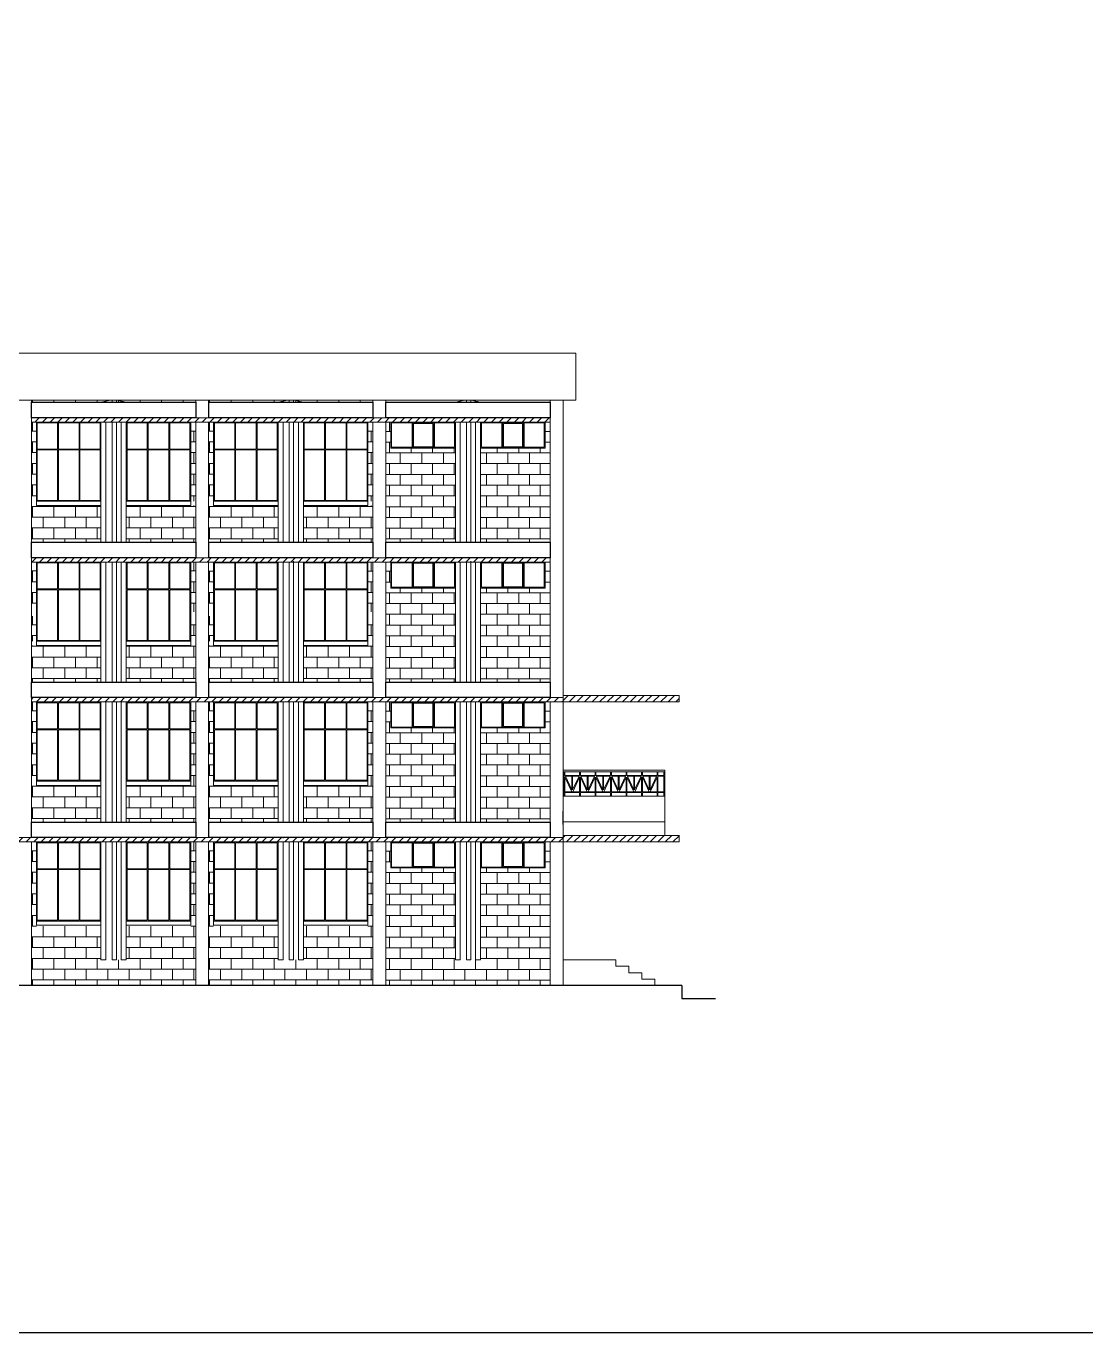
# Model space of a CAD drawing. Header units: millimetres. Extents: x 3614 to 12428, y -844 to 6844.
# Drawn here: x 5594.06 to 5618.67, y -482.44 to -452.09 of the extents above; entities that cross this region are included whole.
import ezdxf

# ---------------------------------------------------------------- set-up
doc = ezdxf.new("R2010")
doc.units = ezdxf.units.MM
doc.header["$LTSCALE"] = 40
doc.header["$MEASUREMENT"] = 0
doc.linetypes.add('DASHED', pattern=[0.75, 0.5, -0.25])
doc.layers.get('0').update_dxf_attribs({"linetype": 'CONTINUOUS', "lineweight": 20})
for name, color, linetype, lineweight in [('Beam', 254, 'CONTINUOUS', 25), ('CLL LEV.', 15, 'CONTINUOUS', 18), ('E1', 7, 'CONTINUOUS', 20), ('Fixture', 44, 'CONTINUOUS', 15), ('Hatch', 42, 'CONTINUOUS', 15), ('Hidden', 30, 'DASHED', 18), ('Railing', 23, 'CONTINUOUS', 18), ('Stair', 1, 'CONTINUOUS', 15), ('Ventilator', 6, 'DASHED', 18), ('Wall', 7, 'CONTINUOUS', 30), ('Window', 150, 'CONTINUOUS', 15)]:
    doc.layers.add(name, color=color, linetype=linetype, lineweight=lineweight)

# ---------------------------------------------------------------- blocks, each defined once
blk = doc.blocks.new('DRTY')
at = {"layer": 'E1', "ltscale": 0.05}
for p, q in [((0, -0.962), (0, -0.994)), ((0.355, -0.962), (0.355, -0.994)), ((-0.115, -1.453), (-0.115, -4.244)), ((0, -1.454), (0, -4.244)), ((0.355, -1.454), (0.355, -4.244)), ((0.47, -1.454), (0.47, -4.244)), ((-0.115, -4.704), (-0.115, -6.544)), ((0, -4.704), (0, -7.494)), ((0.355, -4.704), (0.355, -7.494)), ((0.47, -4.704), (0.47, -7.494)), ((-0.115, -6.163), (-0.115, -7.494)), ((0.47, -6.163), (0.47, -6.544)), ((-0.115, -6.644), (-0.115, -7.413)), ((0.47, -6.644), (0.47, -7.494)), ((-0.115, -7.954), (-0.115, -10.744)), ((0, -7.954), (0, -10.744)), ((0.355, -7.954), (0.355, -10.744)), ((0.47, -7.954), (0.47, -10.744)), ((-0.115, -11.204), (-0.115, -13.944)), ((0, -11.204), (0, -13.944)), ((0.355, -11.104), (0.355, -11.116)), ((0.355, -11.204), (0.355, -13.944)), ((0.47, -11.204), (0.47, -13.944))]:
    blk.add_line(p, q, dxfattribs=at)
at = {"layer": 'E1', "linetype": 'Continuous', "ltscale": 0.05}
for p, q in [((0, -13.944), (-0.115, -13.944)), ((0.47, -13.944), (0.355, -13.944))]:
    blk.add_line(p, q, dxfattribs=at)
blk.add_arc((0.178, -1.824), 0.881, 70.5992, 109.4008, dxfattribs=at)
at = {"layer": 'Fixture', "ltscale": 0.05}
for p, q in [((0.113, -0.946), (0.113, -0.994)), ((0.213, -0.945), (0.213, -0.994)), ((0.113, -1.454), (0.113, -4.244)), ((0.213, -1.454), (0.213, -4.244)), ((0.113, -4.687), (0.113, -7.494)), ((0.213, -4.604), (0.213, -4.61)), ((0.213, -4.704), (0.213, -7.494)), ((0.113, -7.954), (0.113, -10.744)), ((0.213, -7.954), (0.213, -10.744)), ((0.113, -11.204), (0.113, -13.944)), ((0.213, -11.204), (0.213, -13.944)), ((0.113, -13.944), (0.213, -13.944))]:
    blk.add_line(p, q, dxfattribs=at)
blk = doc.blocks.new('RET')
at = {"layer": 'CLL LEV.', "ltscale": 0.05}
blk.add_lwpolyline([(-0.05, -0.15), (1.45, -0.15), (1.45, -0.05), (-0.05, -0.05)], close=True, dxfattribs=at)
at = {"layer": 'Window', "ltscale": 0.05}
for points in [[(1.45, -0.05), (-0.05, -0.05), (-0.05, 1.79), (1.45, 1.79)], [(0.44, 1.165), (-0.03, 1.165), (-0.03, 1.77), (0.44, 1.77)], [(0.46, 1.165), (0.94, 1.165), (0.94, 1.77), (0.46, 1.77)], [(0.96, 1.77), (1.43, 1.77), (1.43, 1.165), (0.96, 1.165)], [(0.44, -0.03), (-0.03, -0.03), (-0.03, 1.145), (0.44, 1.145)], [(0.46, 1.145), (0.94, 1.145), (0.94, -0.03), (0.46, -0.03)], [(0.96, -0.03), (1.43, -0.03), (1.43, 1.145), (0.96, 1.145)]]:
    blk.add_lwpolyline(points, close=True, dxfattribs=at)
blk = doc.blocks.new('beam')
at = {"layer": 'Beam', "ltscale": 0.05}
blk.add_lwpolyline([(5568.833, -470.935), (5565.019, -470.935), (5565.019, -470.575), (5568.833, -470.575)], close=True, dxfattribs=at)
blk = doc.blocks.new('VFV')
at = {"layer": 'E1', "linetype": 'Continuous', "ltscale": 0.05}
for points in [[(5568.833, -460.775), (5568.833, -460.825)], [(5569.133, -460.775), (5569.133, -460.825)], [(5568.833, -461.285), (5568.833, -464.075)], [(5569.133, -461.285), (5569.133, -464.075)], [(5568.833, -464.435), (5568.833, -464.443)], [(5568.833, -464.535), (5568.833, -466.375)], [(5569.133, -466.375), (5569.133, -464.535)], [(5568.833, -466.375), (5568.833, -467.325)], [(5569.133, -467.325), (5569.133, -466.375)], [(5568.833, -467.494), (5568.833, -467.685)], [(5568.833, -467.785), (5568.833, -469.625)], [(5569.133, -469.625), (5569.133, -467.785)], [(5568.833, -469.625), (5568.833, -470.575)], [(5569.133, -470.575), (5569.133, -469.625)], [(5568.833, -471.035), (5568.833, -472.875)], [(5569.133, -472.875), (5569.133, -471.035)], [(5568.833, -472.875), (5568.833, -474.375), (5569.133, -474.375), (5569.133, -472.875)]]:
    blk.add_lwpolyline(points, dxfattribs=at)
blk = doc.blocks.new('FFVF')
at = {"layer": 'Ventilator'}
for p, q in [((5485.841, -590.27), (5485.841, -590.875)), ((5485.841, -590.27), (5487.32, -590.27)), ((5485.844, -590.27), (5487.341, -590.27)), ((5486.337, -590.855), (5486.337, -590.29)), ((5486.351, -590.279), (5486.839, -590.279)), ((5486.351, -590.863), (5486.351, -590.279)), ((5486.819, -590.3), (5486.371, -590.3)), ((5486.371, -590.843), (5486.371, -590.3)), ((5486.819, -590.843), (5486.819, -590.3)), ((5486.839, -590.863), (5486.839, -590.279)), ((5487.341, -590.27), (5487.341, -590.875)), ((5487.341, -590.875), (5485.844, -590.875)), ((5486.839, -590.863), (5486.351, -590.863)), ((5486.819, -590.843), (5486.371, -590.843))]:
    blk.add_line(p, q, dxfattribs=at)
for points in [[(5486.337, -590.29), (5485.861, -590.29), (5485.861, -590.855), (5486.337, -590.855)], [(5486.853, -590.29), (5487.318, -590.29), (5487.318, -590.855), (5486.853, -590.855)]]:
    blk.add_lwpolyline(points, close=True, dxfattribs=at)

msp = doc.modelspace()

# ---------------------------------------------------------------- hatches: boundary and pattern name
at = {"layer": 'E1', "lineweight": 5, "ltscale": 0.05}
h = msp.add_hatch(dxfattribs=at)
h.set_pattern_fill('BRICK', color=256)
h.set_pattern_definition([(0, (12.707, -27.9939), (0, 0.25), []), (90, (12.707, -27.9939), (-0.5, 0), [0.25, -0.25]), (90, (12.957, -27.9939), (-0.5, 0), [-0.25, 0.25])])
h.paths.add_polyline_path([(5594.299, -460.825), (5597.884, -460.825), (5597.8846, -460.775), (5594.2996, -460.775)])
h.paths.add_polyline_path([(5595.7996, -464.075), (5594.2996, -464.075), (5594.2996, -463.225), (5595.7996, -463.225)])
h.paths.add_polyline_path([(5596.3846, -464.075), (5597.8846, -464.075), (5597.8846, -463.225), (5596.3846, -463.225)])
h.paths.add_polyline_path([(5596.3846, -467.325), (5597.8846, -467.325), (5597.8846, -466.475), (5596.3846, -466.475)])
h.paths.add_polyline_path([(5595.7996, -467.325), (5594.1846, -467.325), (5594.1846, -466.475), (5595.7996, -466.475)])
h.paths.add_polyline_path([(5595.7996, -470.575), (5594.2996, -470.575), (5594.2996, -469.725), (5595.7996, -469.725)])
h.paths.add_polyline_path([(5596.3846, -470.575), (5597.8846, -470.575), (5597.8846, -469.725), (5596.3846, -469.725)])
h.paths.add_polyline_path([(5595.7996, -473.775), (5596.3846, -473.775), (5596.3846, -474.375), (5595.7996, -474.375)])
h.paths.add_polyline_path([(5595.7996, -472.995), (5594.1846, -472.995), (5594.1846, -474.3752), (5595.7996, -474.3752)])
h.paths.add_polyline_path([(5596.3846, -472.995), (5597.9996, -472.995), (5597.9996, -474.375), (5596.3846, -474.375)])
h.paths.add_polyline_path([(5594.1846, -471.035), (5594.2996, -471.035), (5594.2996, -472.995), (5594.1846, -472.995)])
h.paths.add_polyline_path([(5597.8846, -471.035), (5597.9996, -471.035), (5597.9996, -472.995), (5597.8846, -472.995)])
h.paths.add_polyline_path([(5597.9996, -460.8252), (5597.8846, -460.8252), (5597.8846, -460.7752), (5597.9996, -460.7752)])
h.paths.add_polyline_path([(5597.8846, -461.285), (5597.9996, -461.285), (5597.9996, -463.125), (5597.8846, -463.125)])
h.paths.add_polyline_path([(5594.2996, -460.8252), (5594.1846, -460.8252), (5594.1846, -460.7752), (5594.2996, -460.7752)])
h.paths.add_polyline_path([(5597.8846, -465.795), (5597.9996, -465.795), (5597.9996, -466.375), (5597.8846, -466.375)])
h.paths.add_polyline_path([(5594.1846, -465.795), (5594.2996, -465.795), (5594.2996, -466.375), (5594.1846, -466.375)])
h.paths.add_polyline_path([(5594.1846, -462.195), (5594.2996, -462.195), (5594.2996, -463.125), (5594.1846, -463.125)])
h.paths.add_polyline_path([(5594.2996, -462.095), (5594.1846, -462.095), (5594.1846, -461.285), (5594.2996, -461.285)])
h.paths.add_polyline_path([(5594.1846, -469.725), (5594.2996, -469.725), (5594.2996, -470.575), (5594.1846, -470.575)])
h.paths.add_polyline_path([(5594.2996, -469.625), (5594.1846, -469.625), (5594.1846, -467.785), (5594.2996, -467.785)])
h.paths.add_polyline_path([(5597.999, -467.785), (5597.999, -467.325), (5597.8846, -467.325), (5597.8846, -466.475), (5597.9996, -466.475), (5597.9996, -470.575), (5597.8846, -470.575), (5597.8846, -467.785)])
h.paths.add_polyline_path([(5594.1846, -464.535), (5594.2996, -464.535), (5594.2996, -465.695), (5594.1846, -465.695)])
h.paths.add_polyline_path([(5594.2996, -464.075), (5594.1846, -464.075), (5594.1846, -463.225), (5594.2996, -463.225)])
h.paths.add_polyline_path([(5597.999, -464.535), (5597.999, -464.075), (5597.8846, -464.075), (5597.8846, -463.225), (5597.9996, -463.225), (5597.9996, -465.695), (5597.8846, -465.695), (5597.8846, -464.535)])
h = msp.add_hatch(dxfattribs=at)
h.set_pattern_fill('BRICK', color=256)
h.set_pattern_definition([(0, (16.822, -27.99403), (0, 0.25), []), (90, (16.822, -27.99403), (-0.5, 0), [0.25, -0.25]), (90, (17.072, -27.99403), (-0.5, 0), [-0.25, 0.25])])
h.paths.add_polyline_path([(5598.414, -460.8252), (5601.999, -460.8252), (5601.9996, -460.7752), (5598.4146, -460.7752)])
h.paths.add_polyline_path([(5599.9146, -464.0752), (5598.4146, -464.0752), (5598.4146, -463.2252), (5599.9146, -463.2252)])
h.paths.add_polyline_path([(5600.4996, -464.0752), (5601.9996, -464.0752), (5601.9996, -463.2252), (5600.4996, -463.2252)])
h.paths.add_polyline_path([(5600.4996, -467.3252), (5601.9996, -467.3252), (5601.9996, -466.4752), (5600.4996, -466.4752)])
h.paths.add_polyline_path([(5599.9146, -467.3252), (5598.2996, -467.3252), (5598.2996, -466.4752), (5599.9146, -466.4752)])
h.paths.add_polyline_path([(5599.9146, -470.5752), (5598.4146, -470.5752), (5598.4146, -469.7252), (5599.9146, -469.7252)])
h.paths.add_polyline_path([(5600.4996, -470.5752), (5601.9996, -470.5752), (5601.9996, -469.7252), (5600.4996, -469.7252)])
h.paths.add_polyline_path([(5599.9146, -473.7752), (5600.4996, -473.7752), (5600.4996, -474.3752), (5599.9146, -474.3752)])
h.paths.add_polyline_path([(5599.9146, -472.9952), (5598.2996, -472.9952), (5598.2996, -474.3753), (5599.9146, -474.3753)])
h.paths.add_polyline_path([(5600.4996, -472.9952), (5602.1146, -472.9952), (5602.1146, -474.3752), (5600.4996, -474.3752)])
h.paths.add_polyline_path([(5598.2996, -471.0352), (5598.4146, -471.0352), (5598.4146, -472.9952), (5598.2996, -472.9952)])
h.paths.add_polyline_path([(5601.9996, -471.0352), (5602.1146, -471.0352), (5602.1146, -472.9952), (5601.9996, -472.9952)])
h.paths.add_polyline_path([(5602.1146, -460.8252), (5601.9996, -460.8252), (5601.9996, -460.7752), (5602.1146, -460.7752)])
h.paths.add_polyline_path([(5601.9996, -461.2852), (5602.1146, -461.2852), (5602.1146, -463.1252), (5601.9996, -463.1252)])
h.paths.add_polyline_path([(5598.4146, -460.8252), (5598.2996, -460.8252), (5598.2996, -460.7752), (5598.4146, -460.7752)])
h.paths.add_polyline_path([(5601.9996, -465.7951), (5602.1146, -465.7951), (5602.1146, -466.3752), (5601.9996, -466.3752)])
h.paths.add_polyline_path([(5598.2996, -465.7951), (5598.4146, -465.7951), (5598.4146, -466.3752), (5598.2996, -466.3752)])
h.paths.add_polyline_path([(5598.2996, -462.1952), (5598.4146, -462.1952), (5598.4146, -463.1252), (5598.2996, -463.1252)])
h.paths.add_polyline_path([(5598.4146, -462.0952), (5598.2996, -462.0952), (5598.2996, -461.2852), (5598.4146, -461.2852)])
h.paths.add_polyline_path([(5598.2996, -469.7252), (5598.4146, -469.7252), (5598.4146, -470.5752), (5598.2996, -470.5752)])
h.paths.add_polyline_path([(5598.4146, -469.6252), (5598.2996, -469.6252), (5598.2996, -467.7852), (5598.4146, -467.7852)])
h.paths.add_polyline_path([(5602.114, -467.7852), (5602.114, -467.3252), (5601.9996, -467.3252), (5601.9996, -466.4752), (5602.1146, -466.4752), (5602.1146, -470.5752), (5601.9996, -470.5752), (5601.9996, -467.7852)])
h.paths.add_polyline_path([(5598.2996, -464.5352), (5598.4146, -464.5352), (5598.4146, -465.6951), (5598.2996, -465.6951)])
h.paths.add_polyline_path([(5598.4146, -464.0752), (5598.2996, -464.0752), (5598.2996, -463.2252), (5598.4146, -463.2252)])
h.paths.add_polyline_path([(5602.114, -464.5352), (5602.114, -464.0752), (5601.9996, -464.0752), (5601.9996, -463.2252), (5602.1146, -463.2252), (5602.1146, -465.6951), (5601.9996, -465.6951), (5601.9996, -464.5352)])
h = msp.add_hatch(dxfattribs=at)
h.set_pattern_fill('BRICK', color=256)
h.paths.add_polyline_path([(5606.2296, -464.0752), (5604.6179, -464.0752), (5604.6179, -461.8896), (5606.2296, -461.8896)])
h.paths.add_polyline_path([(5604.0296, -461.8902), (5602.415, -461.8902), (5602.415, -464.0752), (5604.0296, -464.0752)])
h.paths.add_polyline_path([(5602.415, -461.8902), (5602.5296, -461.8902), (5602.5296, -461.2852), (5602.415, -461.2852)])
h.paths.add_polyline_path([(5606.1146, -461.8896), (5606.2302, -461.8896), (5606.2302, -461.2852), (5606.1146, -461.2852)])
h.paths.add_polyline_path([(5604.6146, -465.1402), (5606.2296, -465.1402), (5606.2296, -467.3252), (5604.6146, -467.3252)])
h.paths.add_polyline_path([(5606.1146, -465.1402), (5606.2302, -465.1402), (5606.2302, -464.5352), (5606.1146, -464.5352)])
h.paths.add_polyline_path([(5602.4152, -465.1402), (5602.5296, -465.1402), (5602.5296, -464.5352), (5602.4152, -464.5352)])
h.paths.add_polyline_path([(5602.4152, -467.3252), (5604.0296, -467.3252), (5604.0296, -465.1402), (5602.4152, -465.1402)])
h.paths.add_polyline_path([(5606.2296, -470.5752), (5604.6179, -470.5752), (5604.6179, -468.3902), (5606.2296, -468.3902)])
h.paths.add_polyline_path([(5604.0296, -468.3902), (5602.4152, -468.3902), (5602.4152, -470.5752), (5604.0296, -470.5752)])
h.paths.add_polyline_path([(5602.5329, -468.3902), (5602.415, -468.3902), (5602.415, -467.7852), (5602.5329, -467.7852)])
h.paths.add_polyline_path([(5606.1146, -468.3902), (5606.2296, -468.3902), (5606.2296, -467.7852), (5606.1146, -467.7852)])
h.paths.add_polyline_path([(5604.6179, -471.6402), (5606.2296, -471.6402), (5606.2296, -474.3752), (5604.6179, -474.3752)])
h.paths.add_polyline_path([(5604.0296, -474.3752), (5604.6146, -474.3752), (5604.6146, -473.7752), (5604.0296, -473.7752)])
h.paths.add_polyline_path([(5604.0296, -471.6402), (5602.4146, -471.6402), (5602.4146, -474.3752), (5604.0296, -474.3752)])
at = {"layer": 'Hatch', "ltscale": 0.05}
h = msp.add_hatch(dxfattribs=at)
h.set_pattern_fill('BRICK', color=256)
h.paths.add_polyline_path([(5602.5296, -471.6402), (5602.4146, -471.6402), (5602.4146, -471.0352), (5602.5296, -471.0352)])
h.paths.add_polyline_path([(5606.1146, -471.6402), (5606.2296, -471.6402), (5606.2296, -471.0352), (5606.1146, -471.0352)])
at = {"layer": 'Hidden', "linetype": 'Continuous', "lineweight": 5, "ltscale": 0.05}
h = msp.add_hatch(dxfattribs=at)
h.set_pattern_fill('ANSI31', color=256)
h.set_pattern_definition([(45, (0, -27.99403), (-0.0883883476, 0.0883883476), [])])
h.paths.add_polyline_path([(5565.0182, -471.0352), (5581.1782, -471.0352), (5581.1782, -470.9352), (5565.0182, -470.9352)])
h.paths.add_polyline_path([(5585.5926, -471.0352), (5606.5296, -471.0352), (5606.5296, -470.9352), (5585.5926, -470.9351)])
h.paths.add_polyline_path([(5565.0182, -467.7852), (5581.1782, -467.7852), (5581.1782, -467.6852), (5565.0182, -467.6852)])
h.paths.add_polyline_path([(5565.0182, -464.5352), (5581.1782, -464.5352), (5581.1782, -464.4352), (5565.0182, -464.4352)])
h.paths.add_polyline_path([(5565.0182, -461.2852), (5581.1782, -461.2852), (5581.1782, -461.1852), (5565.0182, -461.1852)])
h.paths.add_polyline_path([(5593.5226, -461.2852), (5593.5232, -461.1852), (5585.5932, -461.1852), (5585.5932, -461.2852)])
h.paths.add_polyline_path([(5594.1846, -461.1852), (5594.1846, -461.2852), (5606.2302, -461.2852), (5606.2302, -461.1852)])
h.paths.add_polyline_path([(5593.5226, -464.5352), (5593.5226, -464.4352), (5585.5932, -464.4352), (5585.5932, -464.5352)])
h.paths.add_polyline_path([(5594.1849, -464.4352), (5594.1849, -464.5352), (5606.2302, -464.5352), (5606.2302, -464.4352)])
h.paths.add_polyline_path([(5594.185, -467.6852), (5594.185, -467.7852), (5606.5302, -467.7852), (5606.5302, -467.6852)])
h.paths.add_polyline_path([(5593.5226, -467.7852), (5593.5232, -467.6852), (5585.5932, -467.6852), (5585.5932, -467.7852)])
at = {"layer": 'Hidden', "lineweight": 5, "ltscale": 0.05}
h = msp.add_hatch(dxfattribs=at)
h.set_pattern_fill('ANSI31', color=256)
h.set_pattern_definition([(45, (0.00057, -28.69405), (-0.0883883476, 0.0883883476), [])])
edge = h.paths.add_edge_path()
edge.add_line((5609.2252, -467.7852), (5606.5302, -467.7852))
edge.add_line((5609.2252, -467.6343), (5609.2252, -467.7852))
edge.add_line((5606.5327, -467.6343), (5609.2252, -467.6343))
h = msp.add_hatch(dxfattribs=at)
h.set_pattern_fill('ANSI31', color=256)
h.set_pattern_definition([(45, (0, -28.34403), (-0.0883883476, 0.0883883476), [])])
edge = h.paths.add_edge_path()
edge.add_line((5609.2246, -471.0352), (5606.5296, -471.0352))
edge.add_line((5609.2246, -470.8802), (5609.2246, -471.0352))
edge.add_line((5606.5296, -470.8852), (5609.2246, -470.8852))

# ---------------------------------------------------------------- linework, layer by layer
at = {"ltscale": 0.05}
for p, q in [((5606.5296, -469.9727), (5608.8976, -469.9727)), ((5608.8976, -469.9727), (5608.8976, -470.8852)), ((5606.5296, -470.5727), (5608.8976, -470.5727))]:
    msp.add_line(p, q, dxfattribs=at)
at = {"layer": 'Beam', "ltscale": 0.05}
msp.add_line((5606.5296, -470.6327), (5606.5296, -470.3218), dxfattribs=at)
msp.add_lwpolyline([(5438.4239, -358.7255), (5799.6085, -358.7255), (5799.6085, -482.4431), (5438.4239, -482.4431)], close=True, dxfattribs=at)
at = {"layer": 'E1', "linetype": 'Continuous', "ltscale": 0.05}
for p, q in [((5585.5926, -459.6852), (5606.8296, -459.6852)), ((5606.8296, -460.7752), (5606.8296, -459.6852)), ((5585.5926, -460.7752), (5606.8296, -460.7752)), ((5604.0296, -473.7752), (5604.1446, -473.7752)), ((5604.4996, -473.7752), (5604.6146, -473.7752))]:
    msp.add_line(p, q, dxfattribs=at)
at = {"layer": 'E1', "ltscale": 0.05}
for p, q in [((5604.1446, -460.7932), (5604.1446, -460.8252)), ((5604.4996, -460.7932), (5604.4996, -460.8252)), ((5604.0296, -461.2852), (5604.0296, -464.0752)), ((5604.1446, -461.2852), (5604.1446, -464.0752)), ((5604.4996, -461.2852), (5604.4996, -464.0752)), ((5604.6146, -461.2846), (5604.6146, -464.0752)), ((5604.0296, -464.5352), (5604.0296, -467.3252)), ((5604.1446, -464.5352), (5604.1446, -467.3252)), ((5604.4996, -464.5352), (5604.4996, -467.3252)), ((5604.6146, -464.5352), (5604.6146, -467.3252)), ((5604.0296, -465.994), (5604.0296, -466.3752)), ((5604.6146, -465.994), (5604.6146, -466.3752)), ((5604.0296, -467.7852), (5604.0296, -470.5752)), ((5604.1446, -467.7852), (5604.1446, -470.5752)), ((5604.4996, -467.7852), (5604.4996, -470.5752)), ((5604.6146, -467.7852), (5604.6146, -470.5752)), ((5604.0296, -471.0352), (5604.0296, -473.7752)), ((5604.1446, -470.9352), (5604.1446, -470.947)), ((5604.1446, -471.0352), (5604.1446, -473.7752)), ((5604.4996, -471.0352), (5604.4996, -473.7752)), ((5604.6146, -471.0352), (5604.6146, -473.7752))]:
    msp.add_line(p, q, dxfattribs=at)
at = {"layer": 'E1', "linetype": 'Continuous', "ltscale": 0.05}
for points in [[(5594.1846, -460.7752), (5594.1846, -460.8252)], [(5606.2296, -460.7752), (5606.2296, -467.6852)], [(5606.2296, -471.0352), (5606.2296, -474.3753), (5606.5296, -474.3753), (5606.5296, -460.7752)], [(5594.1846, -461.2852), (5594.1846, -464.0752)], [(5594.1851, -466.3752), (5594.1849, -464.5352)], [(5594.1852, -467.3252), (5594.1851, -466.3752)], [(5594.1851, -469.6252), (5594.185, -467.7852)], [(5606.2296, -467.7852), (5606.2296, -470.9352)], [(5594.1852, -470.5752), (5594.1851, -469.6252)], [(5594.1846, -472.8752), (5594.1846, -471.0352)], [(5593.8846, -472.8752), (5593.8846, -474.3753), (5594.1846, -474.3753), (5594.1846, -472.8752)]]:
    msp.add_lwpolyline(points, dxfattribs=at)
msp.add_arc((5604.3221, -461.6557), 0.8806, 70.59922, 109.40078, dxfattribs=at)
at = {"layer": 'Fixture', "ltscale": 0.05}
for p, q in [((5604.2863, -460.7759), (5604.2863, -460.8252)), ((5604.3863, -460.7775), (5604.3863, -460.8252)), ((5604.2863, -461.2852), (5604.2863, -464.0752)), ((5604.3863, -461.2852), (5604.3863, -464.0752)), ((5604.2863, -464.4352), (5604.2863, -464.4413)), ((5604.2863, -464.5352), (5604.2863, -467.3252)), ((5604.3863, -464.5181), (5604.3863, -467.3252)), ((5604.2863, -467.7852), (5604.2863, -470.5752)), ((5604.3863, -467.7852), (5604.3863, -470.5752)), ((5604.2863, -471.0352), (5604.2863, -473.7752)), ((5604.3863, -471.0352), (5604.3863, -473.7752)), ((5604.3863, -473.7752), (5604.2863, -473.7752))]:
    msp.add_line(p, q, dxfattribs=at)
at = {"layer": 'Hidden', "linetype": 'ByBlock', "lineweight": 5, "ltscale": 0.05}
for p, q in [((5609.2252, -467.7852), (5606.5302, -467.7852)), ((5606.5327, -467.6343), (5609.2252, -467.6343)), ((5606.5296, -470.8852), (5609.2246, -470.8852)), ((5609.2246, -471.0352), (5606.5296, -471.0352))]:
    msp.add_line(p, q, dxfattribs=at)
at = {"layer": 'Hidden', "lineweight": 5, "ltscale": 0.05}
for p, q in [((5609.2252, -467.6343), (5609.2252, -467.7852)), ((5609.2246, -470.8802), (5609.2246, -471.0352))]:
    msp.add_line(p, q, dxfattribs=at)
at = {"layer": 'Hidden', "linetype": 'Continuous', "lineweight": 5, "ltscale": 0.05}
for points in [[(5594.1846, -461.2852), (5606.2302, -461.2852), (5606.2302, -461.1852), (5594.1846, -461.1852), (5594.1846, -461.2852)], [(5594.1849, -464.5352), (5606.2302, -464.5352), (5606.2302, -464.4352), (5594.1849, -464.4352), (5594.1849, -464.5352)], [(5594.185, -467.7852), (5606.5302, -467.7852), (5606.5302, -467.6852), (5594.185, -467.6852), (5594.185, -467.7852)]]:
    msp.add_lwpolyline(points, dxfattribs=at)
msp.add_lwpolyline([(5585.5926, -471.0352), (5606.5296, -471.0352), (5606.5296, -470.9352), (5585.5926, -470.9351)], close=True, dxfattribs=at)
at = {"layer": 'Railing'}
for p, q in [((5608.893, -469.3727), (5606.5296, -469.3727)), ((5608.893, -469.4127), (5606.5296, -469.4127)), ((5606.553, -469.4927), (5606.5296, -469.4927)), ((5606.553, -469.5127), (5606.5296, -469.5127)), ((5606.553, -469.4127), (5606.553, -469.4927)), ((5606.553, -469.5127), (5606.553, -469.8727)), ((5606.573, -469.4127), (5606.573, -469.4927)), ((5606.573, -469.4927), (5606.913, -469.4927)), ((5606.573, -469.5361), (5606.732, -469.8727)), ((5606.573, -469.5361), (5606.573, -469.8727)), ((5606.5841, -469.5127), (5606.733, -469.5127)), ((5606.5841, -469.5127), (5606.733, -469.8281)), ((5606.733, -469.8281), (5606.733, -469.5127)), ((5606.902, -469.5127), (5606.753, -469.8281)), ((5606.753, -469.8281), (5606.753, -469.5127)), ((5606.753, -469.5127), (5606.902, -469.5127)), ((5606.913, -469.5361), (5606.7541, -469.8727)), ((5606.913, -469.4127), (5606.913, -469.4927)), ((5606.913, -469.5361), (5606.913, -469.8727)), ((5606.933, -469.4127), (5606.933, -469.4927)), ((5606.933, -469.4927), (5607.273, -469.4927)), ((5606.933, -469.5361), (5607.092, -469.8727)), ((5606.933, -469.5361), (5606.933, -469.8727)), ((5606.9441, -469.5127), (5607.093, -469.5127)), ((5606.9441, -469.5127), (5607.093, -469.8281)), ((5607.093, -469.8281), (5607.093, -469.5127)), ((5607.262, -469.5127), (5607.113, -469.8281)), ((5607.113, -469.8281), (5607.113, -469.5127)), ((5607.113, -469.5127), (5607.262, -469.5127)), ((5607.273, -469.5361), (5607.1141, -469.8727)), ((5607.273, -469.4127), (5607.273, -469.4927)), ((5607.273, -469.5361), (5607.273, -469.8727)), ((5607.293, -469.4127), (5607.293, -469.4927)), ((5607.293, -469.4927), (5607.633, -469.4927)), ((5607.293, -469.5361), (5607.452, -469.8727)), ((5607.293, -469.5361), (5607.293, -469.8727)), ((5607.3041, -469.5127), (5607.453, -469.5127)), ((5607.3041, -469.5127), (5607.453, -469.8281)), ((5607.453, -469.8281), (5607.453, -469.5127)), ((5607.622, -469.5127), (5607.473, -469.8281)), ((5607.473, -469.8281), (5607.473, -469.5127)), ((5607.473, -469.5127), (5607.622, -469.5127)), ((5607.633, -469.5361), (5607.4741, -469.8727)), ((5607.633, -469.4127), (5607.633, -469.4927)), ((5607.633, -469.5361), (5607.633, -469.8727)), ((5607.653, -469.4127), (5607.653, -469.4927)), ((5607.653, -469.4927), (5607.993, -469.4927)), ((5607.653, -469.5361), (5607.812, -469.8727)), ((5607.653, -469.5361), (5607.653, -469.8727)), ((5607.6641, -469.5127), (5607.813, -469.5127)), ((5607.6641, -469.5127), (5607.813, -469.8281)), ((5607.813, -469.8281), (5607.813, -469.5127)), ((5607.982, -469.5127), (5607.833, -469.8281)), ((5607.833, -469.8281), (5607.833, -469.5127)), ((5607.833, -469.5127), (5607.982, -469.5127)), ((5607.993, -469.5361), (5607.8341, -469.8727)), ((5607.993, -469.4127), (5607.993, -469.4927)), ((5607.993, -469.5361), (5607.993, -469.8727)), ((5608.013, -469.4127), (5608.013, -469.4927)), ((5608.013, -469.4927), (5608.353, -469.4927)), ((5608.013, -469.5361), (5608.172, -469.8727)), ((5608.013, -469.5361), (5608.013, -469.8727)), ((5608.0241, -469.5127), (5608.173, -469.5127)), ((5608.0241, -469.5127), (5608.173, -469.8281)), ((5608.173, -469.8281), (5608.173, -469.5127)), ((5608.342, -469.5127), (5608.193, -469.8281)), ((5608.193, -469.8281), (5608.193, -469.5127)), ((5608.193, -469.5127), (5608.342, -469.5127)), ((5608.353, -469.5361), (5608.1941, -469.8727)), ((5608.353, -469.4127), (5608.353, -469.4927)), ((5608.353, -469.5361), (5608.353, -469.8727)), ((5608.373, -469.4127), (5608.373, -469.4927)), ((5608.373, -469.4927), (5608.713, -469.4927)), ((5608.373, -469.5361), (5608.532, -469.8727)), ((5608.373, -469.5361), (5608.373, -469.8727)), ((5608.3841, -469.5127), (5608.533, -469.5127)), ((5608.3841, -469.5127), (5608.533, -469.8281)), ((5608.533, -469.8281), (5608.533, -469.5127)), ((5608.702, -469.5127), (5608.553, -469.8281)), ((5608.553, -469.8281), (5608.553, -469.5127)), ((5608.553, -469.5127), (5608.702, -469.5127)), ((5608.713, -469.5361), (5608.5541, -469.8727)), ((5608.713, -469.4127), (5608.713, -469.4927)), ((5608.713, -469.5361), (5608.713, -469.8727)), ((5608.733, -469.4127), (5608.733, -469.4927)), ((5608.733, -469.4927), (5608.873, -469.4927)), ((5608.733, -469.5127), (5608.873, -469.5127)), ((5608.733, -469.5127), (5608.733, -469.8727)), ((5608.873, -469.4927), (5608.873, -469.4127)), ((5608.873, -469.9727), (5608.873, -469.5127)), ((5608.893, -469.9727), (5608.893, -469.3727)), ((5606.553, -469.8727), (5606.5296, -469.8727)), ((5606.553, -469.8927), (5606.5296, -469.8927)), ((5606.553, -469.8927), (5606.553, -469.9727)), ((5606.573, -469.8727), (5606.732, -469.8727)), ((5606.573, -469.8927), (5606.913, -469.8927)), ((5606.573, -469.8927), (5606.573, -469.9727)), ((5606.7541, -469.8727), (5606.913, -469.8727)), ((5606.913, -469.8927), (5606.913, -469.9727)), ((5606.933, -469.8727), (5607.092, -469.8727)), ((5606.933, -469.8927), (5607.273, -469.8927)), ((5606.933, -469.8927), (5606.933, -469.9727)), ((5607.1141, -469.8727), (5607.273, -469.8727)), ((5607.273, -469.8927), (5607.273, -469.9727)), ((5607.293, -469.8727), (5607.452, -469.8727)), ((5607.293, -469.8927), (5607.633, -469.8927)), ((5607.293, -469.8927), (5607.293, -469.9727)), ((5607.4741, -469.8727), (5607.633, -469.8727)), ((5607.633, -469.8927), (5607.633, -469.9727)), ((5607.653, -469.8727), (5607.812, -469.8727)), ((5607.653, -469.8927), (5607.993, -469.8927)), ((5607.653, -469.8927), (5607.653, -469.9727)), ((5607.8341, -469.8727), (5607.993, -469.8727)), ((5607.993, -469.8927), (5607.993, -469.9727)), ((5608.013, -469.8727), (5608.172, -469.8727)), ((5608.013, -469.8927), (5608.353, -469.8927)), ((5608.013, -469.8927), (5608.013, -469.9727)), ((5608.1941, -469.8727), (5608.353, -469.8727)), ((5608.353, -469.8927), (5608.353, -469.9727)), ((5608.373, -469.8727), (5608.532, -469.8727)), ((5608.373, -469.8927), (5608.713, -469.8927)), ((5608.373, -469.8927), (5608.373, -469.9727)), ((5608.5541, -469.8727), (5608.713, -469.8727)), ((5608.713, -469.8927), (5608.713, -469.9727)), ((5608.733, -469.8727), (5608.873, -469.8727)), ((5608.733, -469.8927), (5608.873, -469.8927)), ((5608.733, -469.8927), (5608.733, -469.9727))]:
    msp.add_line(p, q, dxfattribs=at)
at = {"layer": 'Stair', "linetype": 'Continuous', "ltscale": 0.05}
msp.add_lwpolyline([(5606.5296, -473.7752), (5607.7596, -473.7752), (5607.7596, -473.9252), (5608.0596, -473.9252), (5608.0596, -474.0752), (5608.3596, -474.0752), (5608.3596, -474.2252), (5608.6596, -474.2252), (5608.6596, -474.3752), (5606.5296, -474.3752)], dxfattribs=at)
at = {"layer": 'Wall', "ltscale": 0.05}
msp.add_line((5609.2881, -474.3752), (5564.0751, -474.3752), dxfattribs=at)
at = {"layer": 'Wall', "linetype": 'Continuous', "ltscale": 0.05}
for p, q in [((5609.2881, -474.3752), (5609.2881, -474.6752)), ((5609.2881, -474.6752), (5610.0708, -474.6752))]:
    msp.add_line(p, q, dxfattribs=at)

# ---------------------------------------------------------------- block references
for name, p in [('beam', (29.1664, 9.75)), ('VFV', (29.167, 0)), ('beam', (33.282, 9.75)), ('VFV', (33.282, 0)), ('beam', (37.3964, 9.75)), ('beam', (29.1668, 6.5)), ('beam', (33.282, 6.5)), ('beam', (37.3964, 6.5)), ('beam', (29.167, 3.25)), ('beam', (33.282, 3.25)), ('beam', (37.3964, 3.25)), ('beam', (29.167, 0)), ('beam', (33.282, 0)), ('beam', (37.3964, 0))]:
    msp.add_blockref(name, p)
at = {"layer": 'E1', "xscale": -1}
for p in [(5596.2696, -459.8313), (5600.3846, -459.8313)]:
    msp.add_blockref('DRTY', p, dxfattribs=at)
at = {"layer": 'Ventilator'}
for p in [(116.6884, 128.9846), (118.7734, 128.9852), (116.6884, 125.7346), (118.7734, 125.7346), (116.6884, 122.4846), (118.7734, 122.4846), (116.6884, 119.2346), (118.7734, 119.2346)]:
    msp.add_blockref('FFVF', p, dxfattribs=at)
at = {"layer": 'Window'}
for p in [(5594.3496, -463.0752), (5598.4646, -463.0752), (5594.3496, -466.3252), (5598.4646, -466.3252), (5594.3496, -469.5752), (5598.4646, -469.5752), (5594.3496, -472.8252), (5598.4646, -472.8252)]:
    msp.add_blockref('RET', p, dxfattribs=at)
at = {"layer": 'Window', "xscale": -1}
for p in [(5597.8346, -463.0752), (5601.9496, -463.0752), (5597.8346, -466.3252), (5601.9496, -466.3252), (5597.8346, -469.5752), (5601.9496, -469.5752), (5597.8346, -472.8252), (5601.9496, -472.8252)]:
    msp.add_blockref('RET', p, dxfattribs=at)

doc.saveas('drawing.dxf')
